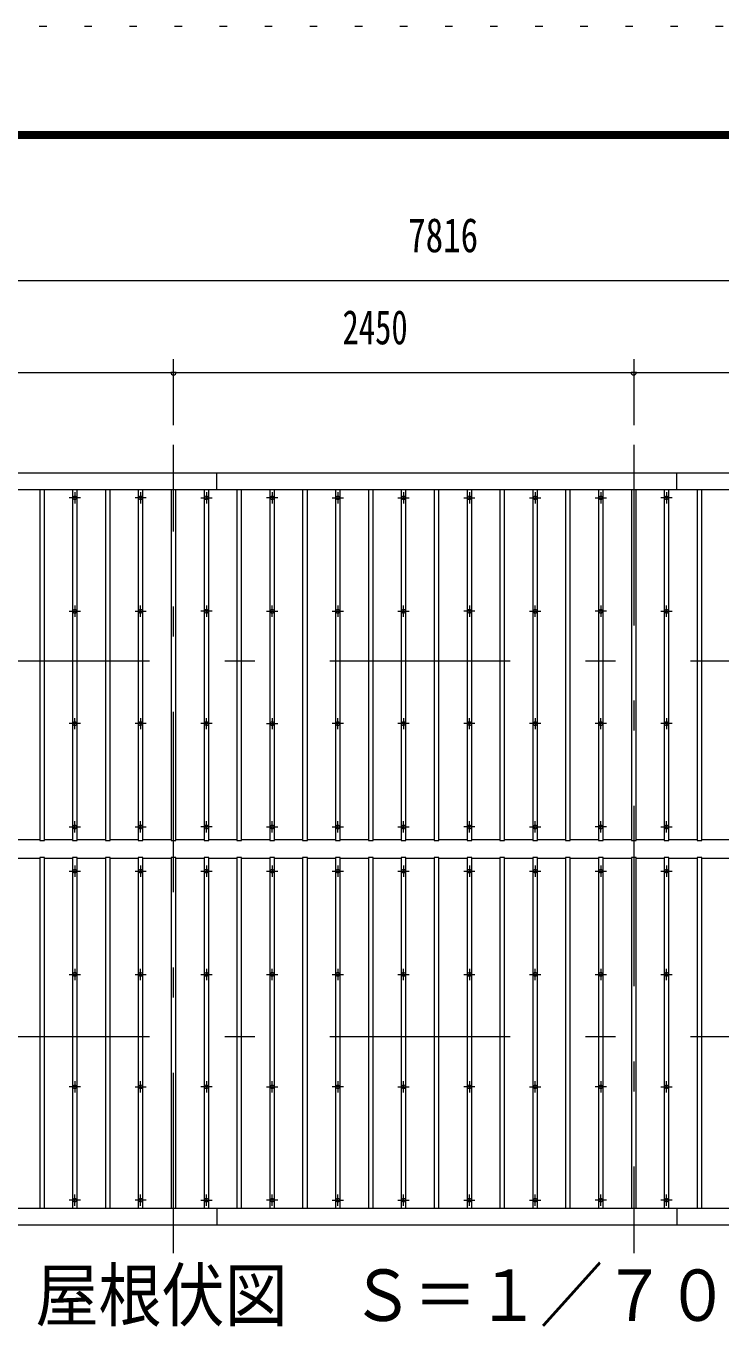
# Model space of a CAD drawing. Units: millimetres, scale not verified, with parts at other scales. Extents: x -32624 to 32629, y -14700 to 14700.
# Drawn here: x -3261 to 436, y 7702 to 14700 of the extents above; entities that cross this region are included whole.
import ezdxf
from ezdxf.enums import TextEntityAlignment as Align

# ---------------------------------------------------------------- set-up
doc = ezdxf.new("R2010")
doc.units = ezdxf.units.MM
doc.header["$LTSCALE"] = 80
doc.linetypes.add('USER3', pattern=[24, 12, -5, 2, -5])
doc.linetypes.add('USER4', pattern=[3, 0.5, -2.5])
for name, color, linetype, lineweight in [('0-2_1-0BOLD', 7, 'Continuous', 18), ('0-3_1-2CENTER', 3, 'USER3', 18), ('0-4_1-4THIN', 4, 'Continuous', 18), ('0-5_1-5DIM', 3, 'Continuous', 18), ('0-C_F-F', 5, 'Continuous', 18), ('0-D_F-E_J_ADD', 5, 'USER4', 18)]:
    doc.layers.add(name, color=color, linetype=linetype, lineweight=lineweight)
doc.styles.add('ＭＳ ゴシック', font='')
doc.styles.get('ＭＳ ゴシック').set_extended_font_data('MS Gothic')

msp = doc.modelspace()

# ---------------------------------------------------------------- linework, layer by layer
at = {"layer": '0-2_1-0BOLD'}
for p, q in [((-2246.94, 12236.5), (-2246.94, 12322.99)), ((203.06, 12236.5), (203.06, 12322.99)), ((-4809.94, 12236.5), (3006.05, 12236.5)), ((3006.05, 8409.47), (-4809.94, 8409.47)), ((-2246.94, 8409.47), (-2246.94, 8322.99)), ((203.06, 8409.47), (203.06, 8322.99))]:
    msp.add_line(p, q, dxfattribs=at)
for points in [[(2966.05, 12236.5), (2966.05, 10367.84), (3006.05, 10367.84), (3006.05, 12322.99), (-4809.94, 12322.99)], [(-4769.94, 8409.47), (-4769.94, 10278.13), (-4809.94, 10278.13), (-4809.94, 8322.99), (3006.05, 8322.99)]]:
    msp.add_lwpolyline(points, dxfattribs=at)
for centre in [(-3001.94, 12191.56), (-2651.94, 12191.56), (-2301.94, 12191.56), (-1951.94, 12191.56), (-1601.94, 12191.56), (-1251.94, 12191.56), (-901.94, 12191.56), (-551.94, 12191.56), (-201.94, 12191.56), (148.06, 12191.56), (-3001.94, 11587.85), (-2651.94, 11587.85), (-2301.94, 11587.85), (-1951.94, 11587.85), (-1601.94, 11587.85), (-1251.94, 11587.85), (-901.94, 11587.85), (-551.94, 11587.85), (-201.94, 11587.85), (148.06, 11587.85), (-3001.94, 10990.07), (-2651.94, 10990.07), (-2301.94, 10990.07), (-1951.94, 10990.07), (-1601.94, 10990.07), (-1251.94, 10990.07), (-901.94, 10990.07), (-551.94, 10990.07), (-201.94, 10990.07), (148.06, 10990.07), (-3001.94, 10440.38), (-2651.94, 10440.38), (-2301.94, 10440.38), (-1951.94, 10440.38), (-1601.94, 10440.38), (-1251.94, 10440.38), (-901.94, 10440.38), (-551.94, 10440.38), (-201.94, 10440.38), (148.06, 10440.38), (-3001.94, 10205.6), (-2651.94, 10205.6), (-2301.94, 10205.6), (-1951.94, 10205.6), (-1601.94, 10205.6), (-1251.94, 10205.6), (-901.94, 10205.6), (-551.94, 10205.6), (-201.94, 10205.6), (148.06, 10205.6), (-3001.94, 9655.91), (-2651.94, 9655.91), (-2301.94, 9655.91), (-1951.94, 9655.91), (-1601.94, 9655.91), (-1251.94, 9655.91), (-901.94, 9655.91), (-551.94, 9655.91), (-201.94, 9655.91), (148.06, 9655.91), (-3001.94, 9058.12), (-2651.94, 9058.12), (-2301.94, 9058.12), (-1951.94, 9058.12), (-1601.94, 9058.12), (-1251.94, 9058.12), (-901.94, 9058.12), (-551.94, 9058.12), (-201.94, 9058.12), (148.06, 9058.12), (-3001.94, 8454.42), (-2651.94, 8454.42), (-2301.94, 8454.42), (-1951.94, 8454.42), (-1601.94, 8454.42), (-1251.94, 8454.42), (-901.94, 8454.42), (-551.94, 8454.42), (-201.94, 8454.42), (148.06, 8454.42)]:
    msp.add_circle(centre, 10, dxfattribs=at)
at = {"layer": '0-3_1-2CENTER'}
for p, q in [((-2476.94, 8172.99), (-2476.94, 12472.99)), ((-26.94, 12472.99), (-26.94, 8172.99)), ((-2971.95, 12191.56), (-3031.94, 12191.56)), ((-3001.94, 12221.57), (-3001.94, 12161.56)), ((-2621.94, 12191.56), (-2681.94, 12191.56)), ((-2651.94, 12221.57), (-2651.94, 12161.56)), ((-2331.94, 12191.56), (-2271.95, 12191.56)), ((-2301.94, 12221.57), (-2301.94, 12161.56)), ((-1921.95, 12191.56), (-1981.94, 12191.56)), ((-1951.94, 12221.57), (-1951.94, 12161.56)), ((-1631.94, 12191.56), (-1571.95, 12191.56)), ((-1601.94, 12221.57), (-1601.94, 12161.56)), ((-1281.94, 12191.56), (-1221.94, 12191.56)), ((-1251.94, 12221.57), (-1251.94, 12161.56)), ((-931.94, 12191.56), (-871.95, 12191.56)), ((-901.94, 12221.57), (-901.94, 12161.56)), ((-581.94, 12191.56), (-521.95, 12191.56)), ((-551.94, 12221.57), (-551.94, 12161.56)), ((-231.94, 12191.56), (-171.95, 12191.56)), ((-201.94, 12221.57), (-201.94, 12161.56)), ((178.06, 12191.56), (118.06, 12191.56)), ((148.06, 12221.57), (148.06, 12161.56)), ((-3031.94, 11587.85), (-2971.94, 11587.85)), ((-3001.94, 11617.86), (-3001.94, 11557.86)), ((-2681.94, 11587.85), (-2621.94, 11587.85)), ((-2651.94, 11557.86), (-2651.94, 11617.86)), ((-2271.94, 11587.85), (-2331.94, 11587.85)), ((-2301.94, 11617.86), (-2301.94, 11557.86)), ((-1981.94, 11587.85), (-1921.94, 11587.85)), ((-1951.94, 11557.86), (-1951.94, 11617.86)), ((-1631.94, 11587.85), (-1571.94, 11587.85)), ((-1601.94, 11617.86), (-1601.94, 11557.86)), ((-1281.94, 11587.85), (-1221.94, 11587.85)), ((-1251.94, 11557.86), (-1251.94, 11617.86)), ((-871.94, 11587.85), (-931.94, 11587.85)), ((-901.94, 11617.86), (-901.94, 11557.86)), ((-581.94, 11587.85), (-521.94, 11587.85)), ((-551.94, 11557.86), (-551.94, 11617.86)), ((-171.94, 11587.85), (-231.94, 11587.85)), ((-201.94, 11617.86), (-201.94, 11557.86)), ((118.06, 11587.85), (178.06, 11587.85)), ((148.06, 11557.86), (148.06, 11617.86)), ((3156.05, 11322.99), (-5131.94, 11322.99)), ((-2971.94, 10990.07), (-3031.94, 10990.07)), ((-3001.94, 10960.07), (-3001.94, 11020.07)), ((-2621.94, 10990.07), (-2681.94, 10990.07)), ((-2651.94, 11020.07), (-2651.94, 10960.07)), ((-2271.94, 10990.07), (-2331.94, 10990.07)), ((-2301.94, 10960.07), (-2301.94, 11020.07)), ((-1981.94, 10990.07), (-1921.94, 10990.07)), ((-1951.94, 11020.07), (-1951.94, 10960.07)), ((-1571.94, 10990.07), (-1631.94, 10990.07)), ((-1601.94, 10960.07), (-1601.94, 11020.07)), ((-1221.94, 10990.07), (-1281.94, 10990.07)), ((-1251.94, 11020.07), (-1251.94, 10960.07)), ((-871.94, 10990.07), (-931.94, 10990.07)), ((-901.94, 10960.07), (-901.94, 11020.07)), ((-521.94, 10990.07), (-581.94, 10990.07)), ((-551.94, 11020.07), (-551.94, 10960.07)), ((-171.94, 10990.07), (-231.94, 10990.07)), ((-201.94, 10960.07), (-201.94, 11020.07)), ((178.06, 10990.07), (118.06, 10990.07)), ((148.06, 11020.07), (148.06, 10960.07)), ((-3031.94, 10440.38), (-2971.94, 10440.38)), ((-3001.94, 10410.38), (-3001.94, 10470.38)), ((-2681.94, 10440.38), (-2621.94, 10440.38)), ((-2651.94, 10410.38), (-2651.94, 10470.38)), ((-2271.94, 10440.38), (-2331.94, 10440.38)), ((-2301.94, 10410.38), (-2301.94, 10470.38)), ((-1981.94, 10440.38), (-1921.94, 10440.38)), ((-1951.94, 10410.38), (-1951.94, 10470.38)), ((-1631.94, 10440.38), (-1571.94, 10440.38)), ((-1601.94, 10410.38), (-1601.94, 10470.38)), ((-1281.94, 10440.38), (-1221.94, 10440.38)), ((-1251.94, 10410.38), (-1251.94, 10470.38)), ((-871.94, 10440.38), (-931.94, 10440.38)), ((-901.94, 10410.38), (-901.94, 10470.38)), ((-581.94, 10440.38), (-521.94, 10440.38)), ((-551.94, 10410.38), (-551.94, 10470.38)), ((-171.94, 10440.38), (-231.94, 10440.38)), ((-201.94, 10410.38), (-201.94, 10470.38)), ((118.06, 10440.38), (178.06, 10440.38)), ((148.06, 10410.38), (148.06, 10470.38)), ((-3001.94, 10235.6), (-3001.94, 10175.59)), ((-2651.94, 10235.6), (-2651.94, 10175.59)), ((-2301.94, 10235.6), (-2301.94, 10175.59)), ((-1951.94, 10235.6), (-1951.94, 10175.59)), ((-1601.94, 10235.6), (-1601.94, 10175.59)), ((-1251.94, 10235.6), (-1251.94, 10175.59)), ((-901.94, 10235.6), (-901.94, 10175.59)), ((-551.94, 10235.6), (-551.94, 10175.59)), ((-201.94, 10235.6), (-201.94, 10175.59)), ((148.06, 10235.6), (148.06, 10175.59)), ((-3031.94, 10205.6), (-2971.94, 10205.6)), ((-2681.94, 10205.6), (-2621.94, 10205.6)), ((-2331.94, 10205.6), (-2271.94, 10205.6)), ((-1981.94, 10205.6), (-1921.94, 10205.6)), ((-1631.94, 10205.6), (-1571.94, 10205.6)), ((-1281.94, 10205.6), (-1221.94, 10205.6)), ((-931.94, 10205.6), (-871.94, 10205.6)), ((-581.94, 10205.6), (-521.94, 10205.6)), ((-231.94, 10205.6), (-171.94, 10205.6)), ((118.06, 10205.6), (178.06, 10205.6)), ((-3001.94, 9685.91), (-3001.94, 9625.9)), ((-2651.94, 9625.9), (-2651.94, 9685.91)), ((-2301.94, 9685.91), (-2301.94, 9625.9)), ((-1951.94, 9625.9), (-1951.94, 9685.91)), ((-1601.94, 9685.91), (-1601.94, 9625.9)), ((-1251.94, 9625.9), (-1251.94, 9685.91)), ((-901.94, 9685.91), (-901.94, 9625.9)), ((-551.94, 9625.9), (-551.94, 9685.91)), ((-201.94, 9685.91), (-201.94, 9625.9)), ((148.06, 9625.9), (148.06, 9685.91)), ((-3031.94, 9655.91), (-2971.94, 9655.91)), ((-2681.94, 9655.91), (-2621.94, 9655.91)), ((-2331.94, 9655.91), (-2271.94, 9655.91)), ((-1981.94, 9655.91), (-1921.94, 9655.91)), ((-1631.94, 9655.91), (-1571.94, 9655.91)), ((-1281.94, 9655.91), (-1221.94, 9655.91)), ((-931.94, 9655.91), (-871.94, 9655.91)), ((-581.94, 9655.91), (-521.94, 9655.91)), ((-231.94, 9655.91), (-171.94, 9655.91)), ((118.06, 9655.91), (178.06, 9655.91)), ((3156.05, 9322.99), (-5131.94, 9322.99)), ((-2971.94, 9058.12), (-3031.94, 9058.12)), ((-3001.94, 9088.12), (-3001.94, 9028.12)), ((-2681.94, 9058.12), (-2621.94, 9058.12)), ((-2651.94, 9028.12), (-2651.94, 9088.12)), ((-2271.94, 9058.12), (-2331.94, 9058.12)), ((-2301.94, 9088.12), (-2301.94, 9028.12)), ((-1981.94, 9058.12), (-1921.94, 9058.12)), ((-1951.94, 9028.12), (-1951.94, 9088.12)), ((-1571.94, 9058.12), (-1631.94, 9058.12)), ((-1601.94, 9088.12), (-1601.94, 9028.12)), ((-1281.94, 9058.12), (-1221.94, 9058.12)), ((-1251.94, 9028.12), (-1251.94, 9088.12)), ((-871.94, 9058.12), (-931.94, 9058.12)), ((-901.94, 9088.12), (-901.94, 9028.12)), ((-581.94, 9058.12), (-521.94, 9058.12)), ((-551.94, 9028.12), (-551.94, 9088.12)), ((-171.94, 9058.12), (-231.94, 9058.12)), ((-201.94, 9088.12), (-201.94, 9028.12)), ((118.06, 9058.12), (178.06, 9058.12)), ((148.06, 9028.12), (148.06, 9088.12)), ((-3001.94, 8424.41), (-3001.94, 8484.41)), ((-2651.94, 8424.41), (-2651.94, 8484.41)), ((-2301.94, 8424.41), (-2301.94, 8484.41)), ((-1951.94, 8424.41), (-1951.94, 8484.41)), ((-1601.94, 8424.41), (-1601.94, 8484.41)), ((-1251.94, 8424.41), (-1251.94, 8484.41)), ((-901.94, 8424.41), (-901.94, 8484.41)), ((-551.94, 8424.41), (-551.94, 8484.41)), ((-201.94, 8424.41), (-201.94, 8484.41)), ((148.06, 8424.41), (148.06, 8484.41)), ((-2971.95, 8454.42), (-3031.94, 8454.42)), ((-2621.94, 8454.42), (-2681.94, 8454.42)), ((-2331.94, 8454.42), (-2271.95, 8454.42)), ((-1921.95, 8454.42), (-1981.94, 8454.42)), ((-1631.94, 8454.42), (-1571.95, 8454.42)), ((-1281.94, 8454.42), (-1221.94, 8454.42)), ((-931.94, 8454.42), (-871.95, 8454.42)), ((-581.94, 8454.42), (-521.95, 8454.42)), ((-171.95, 8454.42), (-231.94, 8454.42)), ((178.06, 8454.42), (118.06, 8454.42))]:
    msp.add_line(p, q, dxfattribs=at)
at = {"layer": '0-4_1-4THIN'}
for p, q in [((-3189.44, 10372.09), (-3339.44, 10372.09)), ((-3014.44, 10372.09), (-3164.44, 10372.09)), ((-2839.44, 10372.09), (-2989.44, 10372.09)), ((-2664.44, 10372.09), (-2814.44, 10372.09)), ((-2489.44, 10372.09), (-2639.44, 10372.09)), ((-2314.44, 10372.09), (-2464.44, 10372.09)), ((-2139.44, 10372.09), (-2289.44, 10372.09)), ((-1964.44, 10372.09), (-2114.44, 10372.09)), ((-1789.44, 10372.09), (-1939.44, 10372.09)), ((-1614.44, 10372.09), (-1764.44, 10372.09)), ((-1439.44, 10372.09), (-1589.44, 10372.09)), ((-1264.44, 10372.09), (-1414.44, 10372.09)), ((-1089.44, 10372.09), (-1239.44, 10372.09)), ((-914.44, 10372.09), (-1064.44, 10372.09)), ((-739.44, 10372.09), (-889.44, 10372.09)), ((-564.44, 10372.09), (-714.44, 10372.09)), ((-389.44, 10372.09), (-539.44, 10372.09)), ((-214.44, 10372.09), (-364.44, 10372.09)), ((-39.44, 10372.09), (-189.44, 10372.09)), ((135.56, 10372.09), (-14.44, 10372.09)), ((310.56, 10372.09), (160.56, 10372.09)), ((485.56, 10372.09), (335.56, 10372.09)), ((-3339.44, 10273.89), (-3189.44, 10273.89)), ((-3164.44, 10273.89), (-3014.44, 10273.89)), ((-2989.44, 10273.89), (-2839.44, 10273.89)), ((-2814.44, 10273.89), (-2664.44, 10273.89)), ((-2639.44, 10273.89), (-2489.44, 10273.89)), ((-2464.44, 10273.89), (-2314.44, 10273.89)), ((-2289.44, 10273.89), (-2139.44, 10273.89)), ((-2114.44, 10273.89), (-1964.44, 10273.89)), ((-1939.44, 10273.89), (-1789.44, 10273.89)), ((-1764.44, 10273.89), (-1614.44, 10273.89)), ((-1589.44, 10273.89), (-1439.44, 10273.89)), ((-1414.44, 10273.89), (-1264.44, 10273.89)), ((-1239.44, 10273.89), (-1089.44, 10273.89)), ((-1064.44, 10273.89), (-914.44, 10273.89)), ((-889.44, 10273.89), (-739.44, 10273.89)), ((-714.44, 10273.89), (-564.44, 10273.89)), ((-539.44, 10273.89), (-389.44, 10273.89)), ((-364.44, 10273.89), (-214.44, 10273.89)), ((-189.44, 10273.89), (-39.44, 10273.89)), ((-14.44, 10273.89), (135.56, 10273.89)), ((160.56, 10273.89), (310.56, 10273.89)), ((335.56, 10273.89), (485.56, 10273.89))]:
    msp.add_line(p, q, dxfattribs=at)
for points in [[(-3189.44, 12236.5), (-3189.44, 10367.84), (-3164.44, 10367.84), (-3164.44, 12236.5)], [(-3014.44, 12236.5), (-3014.44, 10367.84), (-2989.44, 10367.84), (-2989.44, 12236.5)], [(-2839.44, 12236.5), (-2839.44, 10367.84), (-2814.44, 10367.84), (-2814.44, 12236.5)], [(-2664.44, 12236.5), (-2664.44, 10367.84), (-2639.44, 10367.84), (-2639.44, 12236.5)], [(-2489.44, 12236.5), (-2489.44, 10367.84), (-2464.44, 10367.84), (-2464.44, 12236.5)], [(-2314.44, 12236.5), (-2314.44, 10367.84), (-2289.44, 10367.84), (-2289.44, 12236.5)], [(-2139.44, 12236.5), (-2139.44, 10367.84), (-2114.44, 10367.84), (-2114.44, 12236.5)], [(-1964.44, 12236.5), (-1964.44, 10367.84), (-1939.44, 10367.84), (-1939.44, 12236.5)], [(-1789.44, 12236.5), (-1789.44, 10367.84), (-1764.44, 10367.84), (-1764.44, 12236.5)], [(-1614.44, 12236.5), (-1614.44, 10367.84), (-1589.44, 10367.84), (-1589.44, 12236.5)], [(-1439.44, 12236.5), (-1439.44, 10367.84), (-1414.44, 10367.84), (-1414.44, 12236.5)], [(-1264.44, 12236.5), (-1264.44, 10367.84), (-1239.44, 10367.84), (-1239.44, 12236.5)], [(-1089.44, 12236.5), (-1089.44, 10367.84), (-1064.44, 10367.84), (-1064.44, 12236.5)], [(-914.44, 12236.5), (-914.44, 10367.84), (-889.44, 10367.84), (-889.44, 12236.5)], [(-739.44, 12236.5), (-739.44, 10367.84), (-714.44, 10367.84), (-714.44, 12236.5)], [(-564.44, 12236.5), (-564.44, 10367.84), (-539.44, 10367.84), (-539.44, 12236.5)], [(-389.44, 12236.5), (-389.44, 10367.84), (-364.44, 10367.84), (-364.44, 12236.5)], [(-214.44, 12236.5), (-214.44, 10367.84), (-189.44, 10367.84), (-189.44, 12236.5)], [(-39.44, 12236.5), (-39.44, 10367.84), (-14.44, 10367.84), (-14.44, 12236.5)], [(135.56, 12236.5), (135.56, 10367.84), (160.56, 10367.84), (160.56, 12236.5)], [(310.56, 12236.5), (310.56, 10367.84), (335.56, 10367.84), (335.56, 12236.5)], [(-3164.44, 8409.47), (-3164.44, 10278.13), (-3189.44, 10278.13), (-3189.44, 8409.47)], [(-2989.44, 8409.47), (-2989.44, 10278.13), (-3014.44, 10278.13), (-3014.44, 8409.47)], [(-2814.44, 8409.47), (-2814.44, 10278.13), (-2839.44, 10278.13), (-2839.44, 8409.47)], [(-2639.44, 8409.47), (-2639.44, 10278.13), (-2664.44, 10278.13), (-2664.44, 8409.47)], [(-2464.44, 8409.47), (-2464.44, 10278.13), (-2489.44, 10278.13), (-2489.44, 8409.47)], [(-2289.44, 8409.47), (-2289.44, 10278.13), (-2314.44, 10278.13), (-2314.44, 8409.47)], [(-2114.44, 8409.47), (-2114.44, 10278.13), (-2139.44, 10278.13), (-2139.44, 8409.47)], [(-1939.44, 8409.47), (-1939.44, 10278.13), (-1964.44, 10278.13), (-1964.44, 8409.47)], [(-1764.44, 8409.47), (-1764.44, 10278.13), (-1789.44, 10278.13), (-1789.44, 8409.47)], [(-1589.44, 8409.47), (-1589.44, 10278.13), (-1614.44, 10278.13), (-1614.44, 8409.47)], [(-1414.44, 8409.47), (-1414.44, 10278.13), (-1439.44, 10278.13), (-1439.44, 8409.47)], [(-1239.44, 8409.47), (-1239.44, 10278.13), (-1264.44, 10278.13), (-1264.44, 8409.47)], [(-1064.44, 8409.47), (-1064.44, 10278.13), (-1089.44, 10278.13), (-1089.44, 8409.47)], [(-889.44, 8409.47), (-889.44, 10278.13), (-914.44, 10278.13), (-914.44, 8409.47)], [(-714.44, 8409.47), (-714.44, 10278.13), (-739.44, 10278.13), (-739.44, 8409.47)], [(-539.44, 8409.47), (-539.44, 10278.13), (-564.44, 10278.13), (-564.44, 8409.47)], [(-364.44, 8409.47), (-364.44, 10278.13), (-389.44, 10278.13), (-389.44, 8409.47)], [(-189.44, 8409.47), (-189.44, 10278.13), (-214.44, 10278.13), (-214.44, 8409.47)], [(-14.44, 8409.47), (-14.44, 10278.13), (-39.44, 10278.13), (-39.44, 8409.47)], [(160.56, 8409.47), (160.56, 10278.13), (135.56, 10278.13), (135.56, 8409.47)], [(335.56, 8409.47), (335.56, 10278.13), (310.56, 10278.13), (310.56, 8409.47)]]:
    msp.add_lwpolyline(points, dxfattribs=at)
at = {"layer": '0-5_1-5DIM'}
for p, q in [((-4809.94, 13348.79), (3006.06, 13348.79)), ((-2476.94, 12578.8), (-2476.94, 12928.8)), ((-26.94, 12928.8), (-26.94, 12578.8)), ((-5359.44, 12858.8), (3555.56, 12858.8)), ((-2462.94, 12858.8), (-2490.94, 12858.8)), ((-12.94, 12858.8), (-40.94, 12858.8))]:
    msp.add_line(p, q, dxfattribs=at)
for centre in [(-2476.94, 12858.8), (-26.94, 12858.8)]:
    msp.add_arc(centre, 14, 180, 0, dxfattribs=at)
at = {"layer": '0-C_F-F'}
for points in [[(-8251.4, 14140.45), (31928.6, 14140.45), (31928.6, -13999.55), (-8251.4, -13999.55)], [(-8247.9, 14136.95), (-8247.9, -13996.05), (31925.1, -13996.05), (31925.1, 14136.95)], [(-8244.4, 14133.44), (31921.6, 14133.44), (31921.6, -13992.55), (-8244.4, -13992.55)], [(-8240.9, 14129.95), (31918.1, 14129.95), (31918.1, -13989.05), (-8240.9, -13989.05)], [(-8237.4, 14126.44), (31914.6, 14126.44), (31914.6, -13985.55), (-8237.4, -13985.55)], [(-8233.9, 14122.95), (31911.1, 14122.95), (31911.1, -13982.05), (-8233.9, -13982.05)], [(-8230.4, 14119.45), (-8230.4, -13978.55), (31907.6, -13978.55), (31907.6, 14119.45)], [(-8226.9, 14115.95), (-8226.9, -13975.05), (31904.1, -13975.05), (31904.1, 14115.95)], [(-8223.4, 14112.45), (31900.6, 14112.45), (31900.6, -13971.55), (-8223.4, -13971.55)], [(-8219.9, 14108.95), (-8219.9, -13968.05), (31897.1, -13968.05), (31897.1, 14108.95)], [(-8216.4, 14105.45), (31893.6, 14105.45), (31893.6, -13964.55), (-8216.4, -13964.55)]]:
    msp.add_lwpolyline(points, close=True, dxfattribs=at)
at = {"layer": '0-D_F-E_J_ADD'}
msp.add_lwpolyline([(-8951.4, 14700.45), (32628.6, 14700.45), (32628.6, -14699.55), (-8951.4, -14699.55)], close=True, dxfattribs=at)

# ---------------------------------------------------------------- texts
at = {"layer": '0-5_1-5DIM', "color": 7, "style": 'ＭＳ ゴシック'}
for s, height, width, p in [('7816', 182.3, 0.75, (-1227.44, 13443.66)), ('2450', 182.3, 0.7, (-1577.44, 12953.67)), ('屋根伏図\u3000Ｓ＝１／７０', 273.5, 0.9, (-3211.94, 7730.29))]:
    msp.add_text(s, height=height, dxfattribs=dict(at, width=width)).set_placement(p, align=Align.BOTTOM_LEFT)

doc.saveas('drawing.dxf')
